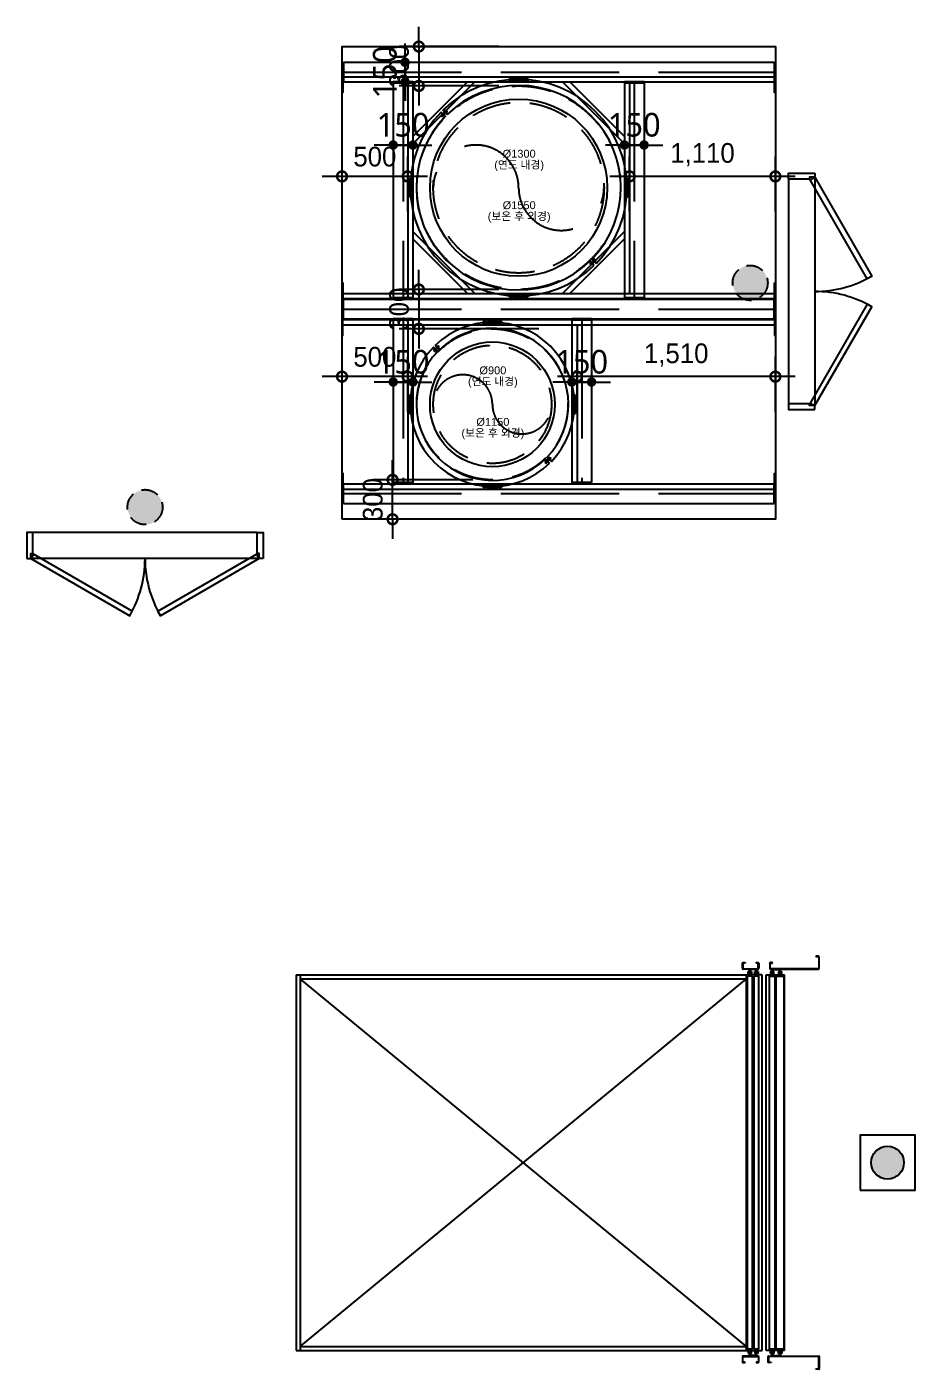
# Model space of a CAD drawing. Header units: millimetres. Extents: x -95754 to 177808, y 34455 to 150605.
# Drawn here: x 92754 to 99518, y 117632 to 127855 of the extents above; entities that cross this region are included whole.
import ezdxf

# ---------------------------------------------------------------- set-up
doc = ezdxf.new("R2010")
doc.units = ezdxf.units.MM
doc.header["$LTSCALE"] = 300
for name, pattern in [('ghid', [3, 2, -1]), ('H1', [1.5, 1, -0.5]), ('PASUN2', [3, 2, -1]), ('xs-1f_plan$0$HID', [4, 3, -1])]:
    doc.linetypes.add(name, pattern=pattern)
for name, color, linetype in [('A-CORE-ELEV', 5, 'Continuous'), ('A-DOOR', 4, 'Continuous'), ('A-DOOR-1', 1, 'Continuous'), ('A-DOOR-8', 8, 'Continuous'), ('A-ELE-8', 8, 'Continuous'), ('A-ETC-전기', 253, 'H1'), ('A-SYM-fd', 4, 'Continuous'), ('A-갑종방화문', 7, 'Continuous'), ('A-방화문표기', 6, 'ghid'), ('S-STEEL', 7, 'Continuous'), ('xs-1f_plan$0$8', 8, 'Continuous')]:
    doc.layers.add(name, color=color, linetype=linetype)
doc.layers.add('A-ETC-전기 NOPLOT', color=163, linetype='Continuous', plot=False)
doc.styles.add('Arial_10_2', font='arial.ttf', dxfattribs={"height": 120})
doc.styles.add('Gtx', font='')
doc.styles.add('xs-1f_plan$0$Gdim', font='malgun.ttf')
doc.styles.get('Gtx').set_extended_font_data('Dotum')
doc.dimstyles.new('Gdim300', dxfattribs={"dimscale": 300, "dimtxt": 3, "dimasz": 6, "dimexe": 1.5, "dimexo": 2, "dimgap": 1, "dimtad": 1, "dimdec": 0, "dimzin": 0, "dimdsep": 46, "dimlunit": 6, "dimtxsty": 'Gtx', "dimblk": 'DOTSMALL', "dimblk1": 'DOTSMALL', "dimblk2": 'DOTSMALL', "dimcen": 1.5, "dimdle": 1.5, "dimclrd": 1, "dimclre": 1, "dimclrt": 256, "dimazin": 0, "dimtfac": 1, "dimtdec": 0, "dimtix": 1, "dimtmove": 2, "dimatfit": 3, "dimldrblk": 'DOTSMALL', "dimfxl": 1, "dimtolj": 1, "dimtzin": 0, "dimlwd": -1, "dimlwe": -1, "dimarcsym": 0})
doc.dimstyles.new('xs-1f_plan$0$Gdim200', dxfattribs={"dimscale": 200, "dimtxt": 3, "dimasz": 1.2, "dimexe": 2, "dimexo": 3, "dimgap": 1, "dimtad": 1, "dimdsep": 46, "dimlunit": 6, "dimtxsty": 'xs-1f_plan$0$Gdim', "dimblk1": 'xs-1f_plan$0$_CIDOT', "dimblk2": 'xs-1f_plan$0$_CIDOT', "dimsah": 1, "dimcen": 2.5, "dimdle": 2, "dimclrd": 1, "dimclre": 1, "dimclrt": 3, "dimazin": 2, "dimtfac": 1, "dimtix": 1, "dimtmove": 2, "dimatfit": 3, "dimldrblk": 'xs-1f_plan$0$_CIDOT', "dimfxl": 2, "dimtolj": 1, "dimtzin": 0, "dimarcsym": 0})

# ---------------------------------------------------------------- blocks, each defined once
blk = doc.blocks.new('FDD-2')
at = {"layer": 'A-DOOR', "linetype": 'Continuous'}
for points in [[(-870, 200), (-117, 635), (-97, 600), (-850, 165)], [(870, 200), (117, 635), (97, 600), (850, 165)], [(-900, 200), (-870, 200), (-870, 160), (-855, 160), (-855, 0), (-900, 0)], [(900, 200), (870, 200), (870, 160), (855, 160), (855, 0), (900, 0)]]:
    blk.add_lwpolyline(points, close=True, dxfattribs=at)
at = {"layer": 'A-DOOR-1', "linetype": 'Continuous'}
for centre, start, end in [((-870, 200), 0, 30), ((870, 200), 150, 180)]:
    blk.add_arc(centre, 870, start, end, dxfattribs=at)
at = {"layer": 'A-DOOR-8', "linetype": 'Continuous'}
for p, q in [((-870, 200), (870, 200)), ((-855, 0), (855, 0))]:
    blk.add_line(p, q, dxfattribs=at)
blk = doc.blocks.new('ELEV_화물용')
at = {"layer": 'A-CORE-ELEV'}
for p, q in [((390, 3784), (304, 3784)), ((3346, 3784), (3440, 3784)), ((297, 3777), (297, 3759)), ((297, 3759), (300, 3759)), ((300, 3759), (300, 3777)), ((304, 3781), (390, 3781)), ((394, 3777), (394, 3413)), ((397, 3413), (397, 3777)), ((3343, 3397), (3343, 3781)), ((3346, 3780), (3346, 3399)), ((3439, 3781), (3348, 3781)), ((3440, 3759), (3440, 3780)), ((3443, 3759), (3440, 3759)), ((3443, 3781), (3443, 3759)), ((427, 3487), (397, 3487)), ((397, 3487), (397, 3424)), ((400, 3427), (400, 3484)), ((400, 3484), (427, 3484)), ((450, 3498), (415, 3498)), ((415, 3488), (415, 3498)), ((447, 3495), (415, 3495)), ((432, 3488), (415, 3488)), ((432, 3483), (415, 3483)), ((415, 3473), (415, 3483)), ((427, 3484), (427, 3487)), ((432, 3483), (432, 3488)), ((3300, 3520), (440, 3520)), ((440, 3498), (440, 3520)), ((447, 3476), (447, 3495)), ((450, 3455), (450, 3515)), ((450, 3515), (3290, 3515)), ((450, 3473), (450, 3498)), ((3290, 3515), (3290, 3455)), ((3290, 3473), (3290, 3498)), ((3290, 3498), (3325, 3498)), ((3293, 3476), (3293, 3495)), ((3293, 3495), (3325, 3495)), ((3300, 3520), (3300, 3498)), ((3308, 3483), (3308, 3488)), ((3308, 3488), (3325, 3488)), ((3308, 3483), (3325, 3483)), ((3313, 3484), (3313, 3487)), ((3313, 3487), (3343, 3487)), ((3340, 3484), (3313, 3484)), ((3325, 3488), (3325, 3498)), ((3325, 3473), (3325, 3483)), ((3340, 3427), (3340, 3484)), ((3343, 3487), (3343, 3424)), ((350, 3427), (347, 3427)), ((347, 3427), (347, 3413)), ((350, 3413), (350, 3427)), ((390, 3410), (354, 3410)), ((354, 3407), (390, 3407)), ((397, 3424), (427, 3424)), ((427, 3427), (400, 3427)), ((415, 3476), (447, 3476)), ((415, 3473), (450, 3473)), ((450, 3438), (415, 3438)), ((415, 3428), (415, 3438)), ((447, 3435), (415, 3435)), ((432, 3428), (415, 3428)), ((432, 3423), (415, 3423)), ((415, 3413), (415, 3423)), ((415, 3416), (447, 3416)), ((415, 3413), (450, 3413)), ((427, 3424), (427, 3427)), ((432, 3423), (432, 3428)), ((440, 3438), (440, 3473)), ((440, 3380), (440, 3413)), ((3300, 3380), (440, 3380)), ((447, 3416), (447, 3435)), ((3290, 3455), (450, 3455)), ((450, 3405), (450, 3445)), ((450, 3445), (3290, 3445)), ((450, 3413), (450, 3438)), ((3290, 3405), (450, 3405)), ((3325, 3473), (3290, 3473)), ((3290, 3445), (3290, 3405)), ((3290, 3413), (3290, 3438)), ((3290, 3438), (3325, 3438)), ((3325, 3413), (3290, 3413)), ((3325, 3476), (3293, 3476)), ((3293, 3416), (3293, 3435)), ((3293, 3435), (3325, 3435)), ((3325, 3416), (3293, 3416)), ((3300, 3473), (3300, 3438)), ((3300, 3413), (3300, 3380)), ((3308, 3423), (3308, 3428)), ((3308, 3428), (3325, 3428)), ((3308, 3423), (3325, 3423)), ((3313, 3424), (3313, 3427)), ((3313, 3427), (3340, 3427)), ((3343, 3424), (3313, 3424)), ((3325, 3428), (3325, 3438)), ((3325, 3413), (3325, 3423)), ((3390, 3394), (3346, 3394)), ((3348, 3397), (3389, 3397)), ((3390, 3419), (3393, 3419)), ((3390, 3399), (3390, 3419)), ((3390, 3419), (3393, 3419)), ((3393, 3419), (3393, 3397)), ((347, 3304), (347, 3317)), ((350, 3304), (347, 3304)), ((350, 3317), (350, 3304)), ((354, 3324), (390, 3324)), ((390, 3320), (354, 3320)), ((394, 3205), (394, 3317)), ((397, 3317), (397, 3205)), ((397, 3307), (427, 3307)), ((397, 3254), (397, 3307)), ((427, 3304), (400, 3304)), ((400, 3304), (400, 3257)), ((415, 3318), (450, 3318)), ((415, 3318), (415, 3308)), ((415, 3315), (447, 3315)), ((432, 3308), (415, 3308)), ((415, 3303), (415, 3293)), ((432, 3303), (415, 3303)), ((447, 3296), (415, 3296)), ((450, 3293), (415, 3293)), ((427, 3307), (427, 3304)), ((432, 3308), (432, 3303)), ((3300, 3350), (440, 3350)), ((440, 3350), (440, 3318)), ((440, 3293), (440, 3268)), ((447, 3315), (447, 3296)), ((3290, 3325), (450, 3325)), ((450, 3325), (450, 3285)), ((450, 3318), (450, 3293)), ((450, 3285), (3290, 3285)), ((3290, 3275), (450, 3275)), ((450, 3275), (450, 3235)), ((3290, 3285), (3290, 3325)), ((3290, 3318), (3290, 3293)), ((3325, 3318), (3290, 3318)), ((3290, 3293), (3325, 3293)), ((3290, 3235), (3290, 3275)), ((3325, 3315), (3293, 3315)), ((3293, 3315), (3293, 3296)), ((3293, 3296), (3325, 3296)), ((3300, 3318), (3300, 3350)), ((3300, 3268), (3300, 3293)), ((3308, 3308), (3308, 3303)), ((3308, 3308), (3325, 3308)), ((3308, 3303), (3325, 3303)), ((3343, 3307), (3313, 3307)), ((3313, 3307), (3313, 3304)), ((3313, 3304), (3340, 3304)), ((3325, 3318), (3325, 3308)), ((3325, 3303), (3325, 3293)), ((3340, 3304), (3340, 3257)), ((3343, 3318), (3343, 3205)), ((3343, 3254), (3343, 3307)), ((3346, 3205), (3346, 3318)), ((3387, 3324), (3349, 3324)), ((3349, 3321), (3387, 3321)), ((3390, 3318), (3390, 3304)), ((3390, 3304), (3393, 3304)), ((3393, 3304), (3393, 3318)), ((347, 3205), (347, 3219)), ((347, 3219), (350, 3219)), ((350, 3219), (350, 3205)), ((354, 3202), (390, 3202)), ((390, 3199), (354, 3199)), ((427, 3254), (397, 3254)), ((400, 3257), (427, 3257)), ((415, 3268), (450, 3268)), ((415, 3268), (415, 3258)), ((415, 3265), (447, 3265)), ((432, 3258), (415, 3258)), ((415, 3253), (415, 3243)), ((432, 3253), (415, 3253)), ((447, 3246), (415, 3246)), ((450, 3243), (415, 3243)), ((427, 3257), (427, 3254)), ((432, 3258), (432, 3253)), ((440, 3230), (440, 3243)), ((440, -200), (440, 3230)), ((3300, 3230), (440, 3230)), ((447, 3265), (447, 3246)), ((450, 3268), (450, 3243)), ((450, 3235), (3290, 3235)), ((470, -170), (470, 3230)), ((3270, -170), (470, 3230)), ((3270, 3230), (470, -170)), ((3270, -170), (3270, 3230)), ((3290, 3268), (3290, 3243)), ((3325, 3268), (3290, 3268)), ((3290, 3243), (3325, 3243)), ((3325, 3265), (3293, 3265)), ((3293, 3265), (3293, 3246)), ((3293, 3246), (3325, 3246)), ((3300, 3230), (3300, 3243)), ((3300, -200), (3300, 3230)), ((3308, 3258), (3308, 3253)), ((3308, 3258), (3325, 3258)), ((3308, 3253), (3325, 3253)), ((3340, 3257), (3313, 3257)), ((3313, 3257), (3313, 3254)), ((3313, 3254), (3343, 3254)), ((3325, 3268), (3325, 3258)), ((3325, 3253), (3325, 3243)), ((3387, 3202), (3349, 3202)), ((3349, 3199), (3387, 3199)), ((3390, 3219), (3390, 3205)), ((3393, 3219), (3390, 3219)), ((3393, 3205), (3393, 3219)), ((440, -170), (3300, -170)), ((440, -200), (3300, -200))]:
    blk.add_line(p, q, dxfattribs=at)
for centre, radius, start, end in [((304, 3777), 6.7, 90, 180), ((390, 3777), 6.7, 0, 90), ((3346, 3781), 3, 90, 180), ((3440, 3781), 3, 0, 90), ((304, 3777), 3.5, 90, 180), ((390, 3777), 3.5, 0, 90), ((3348, 3780), 1.5, 90, 180), ((3439, 3780), 1.5, 0, 90), ((354, 3413), 6.7, 180, 270), ((354, 3413), 3.5, 180, 270), ((390, 3413), 3.5, 270, 0), ((390, 3413), 6.7, 270, 0), ((3346, 3397), 3, 180, 270), ((3348, 3399), 1.5, 180, 270), ((3389, 3399), 1.5, 270, 0), ((3390, 3397), 3, 270, 0), ((354, 3317), 6.7, 90, 180), ((354, 3317), 3.5, 90, 180), ((390, 3317), 6.7, 0, 90), ((390, 3317), 3.5, 0, 90), ((3349, 3318), 6, 90, 180), ((3349, 3318), 3, 90, 180), ((3387, 3318), 6, 0, 90), ((3387, 3318), 3, 0, 90), ((354, 3205), 6.7, 180, 270), ((354, 3205), 3.5, 180, 270), ((390, 3205), 6.7, 270, 0), ((390, 3205), 3.5, 270, 0), ((3349, 3205), 6, 180, 270), ((3349, 3205), 3, 180, 270), ((3387, 3205), 3, 270, 0), ((3387, 3205), 6, 270, 0)]:
    blk.add_arc(centre, radius, start, end, dxfattribs=at)
blk = doc.blocks.new('SYM-갑종방화문')
at = {"layer": 'A-방화문표기'}
blk.add_hatch(color=251, dxfattribs=at).paths.add_polyline_path([(-600, 0, 1), (600, 0, 1)])
at = {"layer": 'A-방화문표기', "color": 251}
blk.add_circle((0, 0), 600, dxfattribs=at)
blk = doc.blocks.new('A$C1B410CB1')
at = {"layer": 'A-갑종방화문', "xscale": 0.1666666666666667, "yscale": 0.1666666666666667, "zscale": 0.1666666666666667}
blk.add_blockref('SYM-갑종방화문', (100, 100), dxfattribs=at)
blk = doc.blocks.new('A$C1BF26791')
at = {"layer": 'A-SYM-fd'}
h = blk.add_hatch(color=251, dxfattribs=at)
h.dxf.hatch_style = 1
edge = h.paths.add_edge_path()
edge.add_arc((1.4, 1.4), 0.833, 0, 360)
at = {"layer": 'A-SYM-fd', "color": 6}
blk.add_lwpolyline([(0, 0), (2.8, 0), (2.8, 2.8), (0, 2.8)], close=True, dxfattribs=at)
at = {"layer": 'A-SYM-fd', "color": 251}
blk.add_circle((1.4, 1.4), 0.833, dxfattribs=at)
blk = doc.blocks.new('A$C20680A29')
at = {"layer": 'A-ELE-8', "xscale": 75, "yscale": 75, "zscale": 75}
blk.add_blockref('A$C1BF26791', (287.2, 0), dxfattribs=at)
blk = doc.blocks.new('_DotSmall')
at = {"color": 0, "linetype": 'ByBlock', "const_width": 0.5}
blk.add_lwpolyline([(-0.0625, 0, 1), (0.0625, 0, 1)], format="xyb", close=True, dxfattribs=at)
blk = doc.blocks.new('*D1911')
at = {"layer": 'A-ETC-전기 NOPLOT', "color": 1, "transparency": 16777216}
for p, q in [((1130023, -88864), (1130023, -88714)), ((1130633, -88864), (1129873, -88864)), ((1130023, -88864), (1130023, -89164)), ((1130938, -89164), (1129873, -89164)), ((1130023, -89164), (1130023, -89314))]:
    blk.add_line(p, q, dxfattribs=at)
at = {"layer": 'Defpoints', "color": 0, "transparency": 16777216}
for p in [(1130783, -88864), (1130023, -89164), (1131088, -89164)]:
    blk.add_point(p, dxfattribs=at)
at = {"layer": 'A-ETC-전기 NOPLOT', "color": 1, "transparency": 16777216, "xscale": 150, "yscale": 150, "zscale": 150}
for p, rotation in [((1130023, -88864), 270), ((1130023, -89164), 90)]:
    blk.add_blockref('_DotSmall', p, dxfattribs=dict(at, rotation=rotation))
at = {"layer": 'A-ETC-전기 NOPLOT', "transparency": 16777216, "insert": (1129873, -89014), "char_height": 150, "attachment_point": 5, "rotation": 90, "style": 'Gtx'}
blk.add_mtext('\\A1;300', dxfattribs=at)
blk = doc.blocks.new('*D1906')
at = {"layer": 'A-ETC-전기 NOPLOT', "color": 1, "transparency": 16777216}
for p, q in [((1130023, -87014), (1130023, -86864)), ((1130633, -87014), (1129873, -87014)), ((1130023, -87014), (1130023, -87314)), ((1130633, -87314), (1129873, -87314)), ((1130023, -87314), (1130023, -87464))]:
    blk.add_line(p, q, dxfattribs=at)
at = {"layer": 'Defpoints', "color": 0, "transparency": 16777216}
for p in [(1130783, -87014), (1130023, -87314), (1130783, -87314)]:
    blk.add_point(p, dxfattribs=at)
at = {"layer": 'A-ETC-전기 NOPLOT', "color": 1, "transparency": 16777216, "xscale": 150, "yscale": 150, "zscale": 150}
for p, rotation in [((1130023, -87014), 270), ((1130023, -87314), 90)]:
    blk.add_blockref('_DotSmall', p, dxfattribs=dict(at, rotation=rotation))
at = {"layer": 'A-ETC-전기 NOPLOT', "transparency": 16777216, "insert": (1129873, -87164), "char_height": 150, "attachment_point": 5, "rotation": 90, "style": 'Gtx'}
blk.add_mtext('\\A1;300', dxfattribs=at)
blk = doc.blocks.new('*D1905')
at = {"layer": 'A-ETC-전기 NOPLOT', "color": 1, "transparency": 16777216}
for p, q in [((1129823, -90314), (1129823, -90164)), ((1130433, -90314), (1129673, -90314)), ((1129823, -90614), (1129823, -90314)), ((1130433, -90614), (1129673, -90614)), ((1129823, -90614), (1129823, -90764))]:
    blk.add_line(p, q, dxfattribs=at)
at = {"layer": 'Defpoints', "color": 0, "transparency": 16777216}
for p in [(1129823, -90314), (1130583, -90314), (1130583, -90614)]:
    blk.add_point(p, dxfattribs=at)
at = {"layer": 'A-ETC-전기 NOPLOT', "color": 1, "transparency": 16777216, "xscale": 150, "yscale": 150, "zscale": 150}
for p, rotation in [((1129823, -90314), 270), ((1129823, -90614), 90)]:
    blk.add_blockref('_DotSmall', p, dxfattribs=dict(at, rotation=rotation))
at = {"layer": 'A-ETC-전기 NOPLOT', "transparency": 16777216, "insert": (1129673, -90464), "char_height": 150, "attachment_point": 5, "rotation": 90, "style": 'Gtx'}
blk.add_mtext('\\A1;300', dxfattribs=at)
blk = doc.blocks.new('*D1907')
at = {"layer": 'A-ETC-전기 NOPLOT', "color": 1, "transparency": 16777216}
for p, q in [((1129438, -88268), (1129438, -87853)), ((1129938, -88268), (1129938, -87853)), ((1130088, -88003), (1129288, -88003))]:
    blk.add_line(p, q, dxfattribs=at)
at = {"layer": 'Defpoints', "color": 0, "transparency": 16777216}
for p in [(1129438, -88003), (1129438, -88418), (1129938, -88418)]:
    blk.add_point(p, dxfattribs=at)
at = {"layer": 'A-ETC-전기 NOPLOT', "color": 1, "transparency": 16777216, "xscale": 150, "yscale": 150, "zscale": 150, "rotation": 180}
blk.add_blockref('_DotSmall', (1129438, -88003), dxfattribs=at)
at = {"layer": 'A-ETC-전기 NOPLOT', "color": 1, "transparency": 16777216, "xscale": 150, "yscale": 150, "zscale": 150}
blk.add_blockref('_DotSmall', (1129938, -88003), dxfattribs=at)
at = {"layer": 'A-ETC-전기 NOPLOT', "transparency": 16777216, "insert": (1129688, -87853), "char_height": 150, "attachment_point": 5, "style": 'Gtx'}
blk.add_mtext('\\A1;500', dxfattribs=at)
blk = doc.blocks.new('*D1908')
at = {"layer": 'A-ETC-전기 NOPLOT', "color": 1, "transparency": 16777216}
for p, q in [((1131628, -88268), (1131628, -87853)), ((1132738, -88268), (1132738, -87853)), ((1132888, -88003), (1131478, -88003))]:
    blk.add_line(p, q, dxfattribs=at)
at = {"layer": 'Defpoints', "color": 0, "transparency": 16777216}
for p in [(1131628, -88003), (1131628, -88418), (1132738, -88418)]:
    blk.add_point(p, dxfattribs=at)
at = {"layer": 'A-ETC-전기 NOPLOT', "color": 1, "transparency": 16777216, "xscale": 150, "yscale": 150, "zscale": 150, "rotation": 180}
blk.add_blockref('_DotSmall', (1131628, -88003), dxfattribs=at)
at = {"layer": 'A-ETC-전기 NOPLOT', "color": 1, "transparency": 16777216, "xscale": 150, "yscale": 150, "zscale": 150}
blk.add_blockref('_DotSmall', (1132738, -88003), dxfattribs=at)
at = {"layer": 'A-ETC-전기 NOPLOT', "transparency": 16777216, "insert": (1132183, -87838), "char_height": 150, "attachment_point": 5, "style": 'Gtx'}
blk.add_mtext('\\A1;1,110', dxfattribs=at)
blk = doc.blocks.new('*D1909')
at = {"layer": 'A-ETC-전기 NOPLOT', "color": 1, "transparency": 16777216}
for p, q in [((1129438, -89793), (1129438, -89378)), ((1129938, -89793), (1129938, -89378)), ((1130088, -89528), (1129288, -89528))]:
    blk.add_line(p, q, dxfattribs=at)
at = {"layer": 'Defpoints', "color": 0, "transparency": 16777216}
for p in [(1129438, -89528), (1129438, -89943), (1129938, -89943)]:
    blk.add_point(p, dxfattribs=at)
at = {"layer": 'A-ETC-전기 NOPLOT', "color": 1, "transparency": 16777216, "xscale": 150, "yscale": 150, "zscale": 150, "rotation": 180}
blk.add_blockref('_DotSmall', (1129438, -89528), dxfattribs=at)
at = {"layer": 'A-ETC-전기 NOPLOT', "color": 1, "transparency": 16777216, "xscale": 150, "yscale": 150, "zscale": 150}
blk.add_blockref('_DotSmall', (1129938, -89528), dxfattribs=at)
at = {"layer": 'A-ETC-전기 NOPLOT', "transparency": 16777216, "insert": (1129688, -89378), "char_height": 150, "attachment_point": 5, "style": 'Gtx'}
blk.add_mtext('\\A1;500', dxfattribs=at)
blk = doc.blocks.new('*D1910')
at = {"layer": 'A-ETC-전기 NOPLOT', "color": 1, "transparency": 16777216}
for p, q in [((1131228, -89793), (1131228, -89378)), ((1132738, -89793), (1132738, -89378)), ((1132888, -89528), (1131078, -89528))]:
    blk.add_line(p, q, dxfattribs=at)
at = {"layer": 'Defpoints', "color": 0, "transparency": 16777216}
for p in [(1131228, -89528), (1131228, -89943), (1132738, -89943)]:
    blk.add_point(p, dxfattribs=at)
at = {"layer": 'A-ETC-전기 NOPLOT', "color": 1, "transparency": 16777216, "xscale": 150, "yscale": 150, "zscale": 150, "rotation": 180}
blk.add_blockref('_DotSmall', (1131228, -89528), dxfattribs=at)
at = {"layer": 'A-ETC-전기 NOPLOT', "color": 1, "transparency": 16777216, "xscale": 150, "yscale": 150, "zscale": 150}
blk.add_blockref('_DotSmall', (1132738, -89528), dxfattribs=at)
at = {"layer": 'A-ETC-전기 NOPLOT', "transparency": 16777216, "insert": (1131983, -89364), "char_height": 150, "attachment_point": 5, "style": 'Gtx'}
blk.add_mtext('\\A1;1,510', dxfattribs=at)
blk = doc.blocks.new('xs-1f_plan$0$_CIDOT')
at = {"color": 0, "linetype": 'ByBlock'}
blk.add_line((2, 0), (-1, 0), dxfattribs=at)
at = {"color": 0, "linetype": 'ByBlock', "const_width": 0.5}
blk.add_lwpolyline([(-0.25, 0, 1), (0.25, 0, 1)], format="xyb", close=True, dxfattribs=at)
blk = doc.blocks.new('*D1817')
at = {"layer": 'Defpoints', "color": 155, "lineweight": -2, "transparency": 16777216}
for p, q in [((-2539, 297), (-2539, 369)), ((-2839, 225), (-2419, 225)), ((-2539, 75), (-2539, 225)), ((-2839, 75), (-2419, 75)), ((-2539, 3), (-2539, -69))]:
    blk.add_line(p, q, dxfattribs=at)
at = {"layer": 'Defpoints', "color": 0, "transparency": 16777216}
for p in [(-3019, 225), (-2539, 225), (-3019, 75)]:
    blk.add_point(p, dxfattribs=at)
at = {"layer": 'Defpoints', "color": 155, "lineweight": -2, "transparency": 16777216, "xscale": 71.99999999999994, "yscale": 71.99999999999994, "zscale": 71.99999999999994}
for p, rotation in [((-2539, 225), 270), ((-2539, 75), 90)]:
    blk.add_blockref('xs-1f_plan$0$_CIDOT', p, dxfattribs=dict(at, rotation=rotation))
at = {"layer": 'Defpoints', "color": 155, "transparency": 16777216, "insert": (-2692, 150), "char_height": 180, "attachment_point": 5, "rotation": 90, "style": 'xs-1f_plan$0$Gdim'}
blk.add_mtext('\\A1;150', dxfattribs=at)
blk = doc.blocks.new('*D1855')
at = {"layer": 'Defpoints', "color": 155, "lineweight": -2, "transparency": 16777216}
for p, q in [((-2539, 297), (-2539, 369)), ((-2839, 225), (-2419, 225)), ((-2539, 75), (-2539, 225)), ((-2839, 75), (-2419, 75)), ((-2539, 3), (-2539, -69))]:
    blk.add_line(p, q, dxfattribs=at)
at = {"layer": 'Defpoints', "color": 0, "transparency": 16777216}
for p in [(-3019, 225), (-2539, 225), (-3019, 75)]:
    blk.add_point(p, dxfattribs=at)
at = {"layer": 'Defpoints', "color": 155, "lineweight": -2, "transparency": 16777216, "xscale": 71.99999999999994, "yscale": 71.99999999999994, "zscale": 71.99999999999994}
for p, rotation in [((-2539, 225), 270), ((-2539, 75), 90)]:
    blk.add_blockref('xs-1f_plan$0$_CIDOT', p, dxfattribs=dict(at, rotation=rotation))
at = {"layer": 'Defpoints', "color": 155, "transparency": 16777216, "insert": (-2692, 150), "char_height": 180, "attachment_point": 5, "rotation": 90, "style": 'xs-1f_plan$0$Gdim'}
blk.add_mtext('\\A1;150', dxfattribs=at)
blk = doc.blocks.new('*D1838')
at = {"layer": 'Defpoints', "color": 155, "lineweight": -2, "transparency": 16777216}
for p, q in [((-2539, 297), (-2539, 369)), ((-2839, 225), (-2419, 225)), ((-2539, 75), (-2539, 225)), ((-2839, 75), (-2419, 75)), ((-2539, 3), (-2539, -69))]:
    blk.add_line(p, q, dxfattribs=at)
at = {"layer": 'Defpoints', "color": 0, "transparency": 16777216}
for p in [(-3019, 225), (-2539, 225), (-3019, 75)]:
    blk.add_point(p, dxfattribs=at)
at = {"layer": 'Defpoints', "color": 155, "lineweight": -2, "transparency": 16777216, "xscale": 71.99999999999994, "yscale": 71.99999999999994, "zscale": 71.99999999999994}
for p, rotation in [((-2539, 225), 270), ((-2539, 75), 90)]:
    blk.add_blockref('xs-1f_plan$0$_CIDOT', p, dxfattribs=dict(at, rotation=rotation))
at = {"layer": 'Defpoints', "color": 155, "transparency": 16777216, "insert": (-2692, 150), "char_height": 180, "attachment_point": 5, "rotation": 90, "style": 'xs-1f_plan$0$Gdim'}
blk.add_mtext('\\A1;150', dxfattribs=at)
blk = doc.blocks.new('*U1816')
at = {"layer": 'xs-1f_plan$0$8', "ltscale": 4}
for p, q in [((-3018.848, 225), (-3018.848, 75)), ((-3008.848, 225), (271.152, 225)), ((-3008.848, 225), (-3008.848, 75)), ((271.152, 225), (271.152, 75)), ((281.152, 225), (281.152, 75)), ((-3008.848, 75), (271.152, 75))]:
    blk.add_line(p, q, dxfattribs=at)
at = {"layer": 'xs-1f_plan$0$8', "linetype": 'xs-1f_plan$0$HID'}
blk.add_line((-3008.848, 150), (271.152, 150), dxfattribs=at)
at = {"layer": 'Defpoints'}
dim = blk.add_linear_dim(base=(-2538.848, 225), p1=(-3018.848, 75), p2=(-3018.848, 225), angle=90, dimstyle='xs-1f_plan$0$Gdim200', override={"dimscale": 60, "dimzin": 8, "dimclrd": 155, "dimclre": 155, "dimclrt": 155}, dxfattribs=at)
dim.commit()
dim.dimension.update_dxf_attribs({"geometry": '*D1817', "text_midpoint": (-2692.334, 150)})
blk = doc.blocks.new('*U1854')
at = {"layer": 'S-STEEL', "color": 253, "ltscale": 4}
for p, q in [((-3018.848, 225), (-3018.848, 75)), ((-1363.848, 225), (-1363.848, 75))]:
    blk.add_line(p, q, dxfattribs=at)
at = {"layer": 'S-STEEL', "ltscale": 4}
for p, q in [((-3008.848, 225), (-1373.848, 225)), ((-3008.848, 225), (-3008.848, 75)), ((-1373.848, 225), (-1373.848, 75)), ((-3008.848, 75), (-1373.848, 75))]:
    blk.add_line(p, q, dxfattribs=at)
at = {"layer": 'S-STEEL', "color": 253, "linetype": 'xs-1f_plan$0$HID'}
blk.add_line((-3008.848, 150), (-1373.848, 150), dxfattribs=at)
at = {"layer": 'Defpoints'}
dim = blk.add_linear_dim(base=(-2538.848, 225), p1=(-3018.848, 75), p2=(-3018.848, 225), angle=90, dimstyle='xs-1f_plan$0$Gdim200', override={"dimscale": 60, "dimzin": 8, "dimclrd": 155, "dimclre": 155, "dimclrt": 155}, dxfattribs=at)
dim.commit()
dim.dimension.update_dxf_attribs({"geometry": '*D1855', "text_midpoint": (-2692.334, 150)})
blk = doc.blocks.new('*U1837')
at = {"layer": 'S-STEEL', "color": 253, "ltscale": 4}
for p, q in [((-3018.848, 225), (-3018.848, 75)), ((-1763.848, 225), (-1763.848, 75))]:
    blk.add_line(p, q, dxfattribs=at)
at = {"layer": 'S-STEEL', "ltscale": 4}
for p, q in [((-3008.848, 225), (-1773.848, 225)), ((-3008.848, 225), (-3008.848, 75)), ((-1773.848, 225), (-1773.848, 75)), ((-3008.848, 75), (-1773.848, 75))]:
    blk.add_line(p, q, dxfattribs=at)
at = {"layer": 'S-STEEL', "color": 253, "linetype": 'xs-1f_plan$0$HID'}
blk.add_line((-3008.848, 150), (-1773.848, 150), dxfattribs=at)
at = {"layer": 'Defpoints'}
dim = blk.add_linear_dim(base=(-2538.848, 225), p1=(-3018.848, 75), p2=(-3018.848, 225), angle=90, dimstyle='xs-1f_plan$0$Gdim200', override={"dimscale": 60, "dimzin": 8, "dimclrd": 155, "dimclre": 155, "dimclrt": 155}, dxfattribs=at)
dim.commit()
dim.dimension.update_dxf_attribs({"geometry": '*D1838', "text_midpoint": (-2692.334, 150)})
blk = doc.blocks.new('연도01')
at = {"layer": 'A-ETC-전기 NOPLOT', "lineweight": 5}
h = blk.add_hatch(color=256, dxfattribs=at)
edge = h.paths.add_edge_path()
edge.add_arc((1130723.027, -87267.362), 15, 270, 630)
h = blk.add_hatch(color=256, dxfattribs=at)
edge = h.paths.add_edge_path()
edge.add_arc((1130752.735, -87264.793), 15, 270, 630)
h = blk.add_hatch(color=256, dxfattribs=at)
edge = h.paths.add_edge_path()
edge.add_arc((1130783.083, -87263.916), 15, 270, 630)
h = blk.add_hatch(color=256, dxfattribs=at)
edge = h.paths.add_edge_path()
edge.add_arc((1130813.431, -87264.793), 15, -90, 270, ccw=False)
h = blk.add_hatch(color=256, dxfattribs=at)
edge = h.paths.add_edge_path()
edge.add_arc((1130843.139, -87267.362), 15, -90, 270, ccw=False)
h = blk.add_hatch(color=256, dxfattribs=at)
edge = h.paths.add_edge_path()
edge.add_arc((1129961.529, -88028.859), 15, 0, 360, ccw=False)
h = blk.add_hatch(color=256, dxfattribs=at)
edge = h.paths.add_edge_path()
edge.add_arc((1131604.637, -88028.859), 15, 180, 540)
h = blk.add_hatch(color=256, dxfattribs=at)
edge = h.paths.add_edge_path()
edge.add_arc((1129958.083, -88088.916), 15, 0, 360, ccw=False)
h = blk.add_hatch(color=256, dxfattribs=at)
edge = h.paths.add_edge_path()
edge.add_arc((1129958.961, -88058.568), 15, 0, 360, ccw=False)
h = blk.add_hatch(color=256, dxfattribs=at)
edge = h.paths.add_edge_path()
edge.add_arc((1129958.961, -88119.263), 15, 0, 360)
h = blk.add_hatch(color=256, dxfattribs=at)
edge = h.paths.add_edge_path()
edge.add_arc((1131607.205, -88058.568), 15, 180, 540)
h = blk.add_hatch(color=256, dxfattribs=at)
edge = h.paths.add_edge_path()
edge.add_arc((1131607.205, -88119.263), 15, -180, 180, ccw=False)
h = blk.add_hatch(color=256, dxfattribs=at)
edge = h.paths.add_edge_path()
edge.add_arc((1131608.083, -88088.916), 15, 180, 540)
h = blk.add_hatch(color=256, dxfattribs=at)
edge = h.paths.add_edge_path()
edge.add_arc((1129961.529, -88148.972), 15, 0, 360)
h = blk.add_hatch(color=256, dxfattribs=at)
edge = h.paths.add_edge_path()
edge.add_arc((1131604.637, -88148.972), 15, -180, 180, ccw=False)
h = blk.add_hatch(color=256, dxfattribs=at)
edge = h.paths.add_edge_path()
edge.add_arc((1130723.027, -88910.469), 15, -270, 90, ccw=False)
h = blk.add_hatch(color=256, dxfattribs=at)
edge = h.paths.add_edge_path()
edge.add_arc((1130752.735, -88913.038), 15, -270, 90, ccw=False)
h = blk.add_hatch(color=256, dxfattribs=at)
edge = h.paths.add_edge_path()
edge.add_arc((1130783.083, -88913.916), 15, -270, 90, ccw=False)
h = blk.add_hatch(color=256, dxfattribs=at)
edge = h.paths.add_edge_path()
edge.add_arc((1130813.431, -88913.038), 15, 90, 450)
h = blk.add_hatch(color=256, dxfattribs=at)
edge = h.paths.add_edge_path()
edge.add_arc((1130843.139, -88910.469), 15, 90, 450)
h = blk.add_hatch(color=256, dxfattribs=at)
edge = h.paths.add_edge_path()
edge.add_arc((1130523.027, -89117.362), 15, 270, 630)
h = blk.add_hatch(color=256, dxfattribs=at)
edge = h.paths.add_edge_path()
edge.add_arc((1130552.735, -89114.793), 15, 270, 630)
h = blk.add_hatch(color=256, dxfattribs=at)
edge = h.paths.add_edge_path()
edge.add_arc((1130583.083, -89113.916), 15, 270, 630)
h = blk.add_hatch(color=256, dxfattribs=at)
edge = h.paths.add_edge_path()
edge.add_arc((1130613.431, -89114.793), 15, -90, 270, ccw=False)
h = blk.add_hatch(color=256, dxfattribs=at)
edge = h.paths.add_edge_path()
edge.add_arc((1130643.139, -89117.362), 15, -90, 270, ccw=False)
h = blk.add_hatch(color=256, dxfattribs=at)
edge = h.paths.add_edge_path()
edge.add_arc((1129958.083, -89738.916), 15, 0, 360, ccw=False)
h = blk.add_hatch(color=256, dxfattribs=at)
edge = h.paths.add_edge_path()
edge.add_arc((1129958.961, -89708.568), 15, 0, 360, ccw=False)
h = blk.add_hatch(color=256, dxfattribs=at)
edge = h.paths.add_edge_path()
edge.add_arc((1129958.961, -89769.263), 15, 0, 360)
h = blk.add_hatch(color=256, dxfattribs=at)
edge = h.paths.add_edge_path()
edge.add_arc((1129961.529, -89678.859), 15, 0, 360, ccw=False)
h = blk.add_hatch(color=256, dxfattribs=at)
edge = h.paths.add_edge_path()
edge.add_arc((1131204.637, -89678.859), 15, 180, 540)
h = blk.add_hatch(color=256, dxfattribs=at)
edge = h.paths.add_edge_path()
edge.add_arc((1131207.205, -89708.568), 15, 180, 540)
h = blk.add_hatch(color=256, dxfattribs=at)
edge = h.paths.add_edge_path()
edge.add_arc((1131207.205, -89769.263), 15, -180, 180, ccw=False)
h = blk.add_hatch(color=256, dxfattribs=at)
edge = h.paths.add_edge_path()
edge.add_arc((1131208.083, -89738.916), 15, 180, 540)
h = blk.add_hatch(color=256, dxfattribs=at)
edge = h.paths.add_edge_path()
edge.add_arc((1129961.529, -89798.972), 15, 0, 360)
h = blk.add_hatch(color=256, dxfattribs=at)
edge = h.paths.add_edge_path()
edge.add_arc((1131204.637, -89798.972), 15, -180, 180, ccw=False)
h = blk.add_hatch(color=256, dxfattribs=at)
edge = h.paths.add_edge_path()
edge.add_arc((1130523.027, -90360.469), 15, -270, 90, ccw=False)
h = blk.add_hatch(color=256, dxfattribs=at)
edge = h.paths.add_edge_path()
edge.add_arc((1130552.735, -90363.038), 15, -270, 90, ccw=False)
h = blk.add_hatch(color=256, dxfattribs=at)
edge = h.paths.add_edge_path()
edge.add_arc((1130583.083, -90363.916), 15, -270, 90, ccw=False)
h = blk.add_hatch(color=256, dxfattribs=at)
edge = h.paths.add_edge_path()
edge.add_arc((1130613.431, -90363.038), 15, 90, 450)
h = blk.add_hatch(color=256, dxfattribs=at)
edge = h.paths.add_edge_path()
edge.add_arc((1130643.139, -90360.469), 15, 90, 450)
at = {"layer": 'A-ETC-전기'}
for centre, radius in [((1130783.083, -88088.916), 775), ((1130783.083, -88088.916), 650), ((1130583.083, -89738.916), 575), ((1130583.083, -89738.916), 450)]:
    blk.add_circle(centre, radius, dxfattribs=at)
at = {"layer": 'A-ETC-전기 NOPLOT'}
for p, q in [((1129438.083, -87243.916), (1132738.083, -87243.916)), ((1129438.083, -87283.916), (1132738.083, -87283.916)), ((1129938.083, -87283.916), (1129938.083, -88893.916)), ((1129978.083, -87283.916), (1129978.083, -88893.916)), ((1129978.083, -87755.474), (1130449.641, -87283.916)), ((1129978.083, -87698.905), (1130393.073, -87283.916)), ((1131588.083, -87755.474), (1131116.525, -87283.916)), ((1131588.083, -87698.905), (1131173.093, -87283.916)), ((1131588.083, -87283.916), (1131588.083, -88893.916)), ((1131628.083, -87283.916), (1131628.083, -88893.916)), ((1130233.178, -87507.455), (1130197.777, -87542.856)), ((1130242.192, -87533.882), (1130206.791, -87498.481)), ((1130242.192, -87533.882), (1130206.791, -87498.481)), ((1130226.266, -87502.135), (1130222.244, -87506.156)), ((1130222.244, -87506.156), (1130234.477, -87518.389)), ((1130224.825, -87508.737), (1130223.764, -87509.798)), ((1130225.302, -87509.214), (1130229.324, -87505.193)), ((1130228.369, -87503.089), (1130237.544, -87512.264)), ((1130228.05, -87548.024), (1130192.649, -87512.623)), ((1130228.05, -87548.024), (1130192.649, -87512.623)), ((1130197.248, -87536.314), (1130194.595, -87538.967)), ((1130197.955, -87537.021), (1130194.595, -87540.381)), ((1130194.595, -87538.967), (1130194.595, -87540.381)), ((1130194.595, -87538.967), (1130201.666, -87546.038)), ((1130194.595, -87540.381), (1130200.252, -87546.038)), ((1130195.374, -87533.026), (1130200.324, -87528.077)), ((1130196.196, -87535.263), (1130205.371, -87544.437)), ((1130198.432, -87536.085), (1130203.382, -87531.135)), ((1130203.612, -87542.678), (1130200.252, -87546.038)), ((1130200.252, -87546.038), (1130201.666, -87546.038)), ((1130200.324, -87528.077), (1130212.557, -87540.309)), ((1130201.666, -87546.038), (1130204.319, -87543.385)), ((1130203.965, -87529.597), (1130202.905, -87530.657)), ((1130204.549, -87542.201), (1130209.498, -87537.251)), ((1130220.936, -87512.626), (1130206.794, -87526.768)), ((1130212.557, -87540.309), (1130207.607, -87545.259)), ((1130209.976, -87537.729), (1130211.036, -87536.668)), ((1130213.865, -87533.839), (1130228.007, -87519.697)), ((1130230.835, -87516.869), (1130231.896, -87515.808)), ((1130231.419, -87515.331), (1130235.44, -87511.309)), ((1130234.477, -87518.389), (1130238.499, -87514.368)), ((1129978.083, -88422.357), (1130449.641, -88893.916)), ((1131588.083, -88422.357), (1131116.525, -88893.916)), ((1129978.083, -88478.926), (1130393.073, -88893.916)), ((1131588.083, -88478.926), (1131173.093, -88893.916)), ((1131373.517, -88665.208), (1131338.116, -88629.807)), ((1131359.375, -88679.35), (1131323.974, -88643.949)), ((1131328.573, -88667.64), (1131325.92, -88670.292)), ((1131329.28, -88668.347), (1131325.92, -88671.707)), ((1131325.92, -88670.292), (1131325.92, -88671.707)), ((1131325.92, -88670.292), (1131332.991, -88677.364)), ((1131325.92, -88671.707), (1131331.577, -88677.364)), ((1131326.699, -88664.352), (1131331.649, -88659.402)), ((1131327.521, -88666.588), (1131336.696, -88675.762)), ((1131364.503, -88638.78), (1131329.102, -88674.182)), ((1131329.757, -88667.41), (1131334.707, -88662.46)), ((1131334.937, -88674.004), (1131331.577, -88677.364)), ((1131331.577, -88677.364), (1131332.991, -88677.364)), ((1131331.649, -88659.402), (1131343.882, -88671.635)), ((1131332.991, -88677.364), (1131335.644, -88674.711)), ((1131335.291, -88660.922), (1131334.23, -88661.983)), ((1131335.874, -88673.526), (1131340.824, -88668.576)), ((1131352.261, -88643.951), (1131338.119, -88658.094)), ((1131343.882, -88671.635), (1131338.932, -88676.584)), ((1131341.301, -88669.054), (1131342.362, -88667.993)), ((1131345.19, -88665.165), (1131359.332, -88651.023)), ((1131357.591, -88633.46), (1131353.569, -88637.481)), ((1131353.569, -88637.481), (1131365.802, -88649.714)), ((1131356.15, -88640.062), (1131355.09, -88641.123)), ((1131356.627, -88640.54), (1131360.649, -88636.518)), ((1131359.695, -88634.414), (1131368.869, -88643.589)), ((1131362.161, -88648.194), (1131363.221, -88647.133)), ((1131362.744, -88646.656), (1131366.766, -88642.635)), ((1131365.802, -88649.714), (1131369.824, -88645.693)), ((1129438.083, -88893.916), (1132738.083, -88893.916)), ((1129438.083, -88933.916), (1132738.083, -88933.916)), ((1129438.083, -89093.916), (1132738.083, -89093.916)), ((1129438.083, -89133.916), (1132738.083, -89133.916)), ((1129938.083, -89133.916), (1129938.083, -90343.916)), ((1129978.083, -89133.916), (1129978.083, -90343.916)), ((1131188.083, -89133.916), (1131188.083, -90343.916)), ((1131228.083, -89133.916), (1131228.083, -90343.916)), ((1130134.127, -89304.101), (1130166.658, -89336.633)), ((1130169.528, -89339.502), (1130134.127, -89304.101)), ((1130138.726, -89327.792), (1130136.073, -89330.445)), ((1130139.433, -89328.499), (1130136.073, -89331.859)), ((1130136.073, -89330.445), (1130136.073, -89331.859)), ((1130136.073, -89330.445), (1130143.144, -89337.516)), ((1130136.073, -89331.859), (1130141.73, -89337.516)), ((1130136.852, -89324.504), (1130141.802, -89319.554)), ((1130136.953, -89306.928), (1130169.485, -89339.46)), ((1130137.674, -89326.74), (1130146.849, -89335.915)), ((1130174.656, -89298.933), (1130139.255, -89334.334)), ((1130139.91, -89327.562), (1130144.86, -89322.613)), ((1130145.09, -89334.156), (1130141.73, -89337.516)), ((1130141.73, -89337.516), (1130143.144, -89337.516)), ((1130141.802, -89319.554), (1130154.035, -89331.787)), ((1130143.144, -89337.516), (1130145.797, -89334.863)), ((1130145.443, -89321.075), (1130144.383, -89322.135)), ((1130146.027, -89333.679), (1130150.976, -89328.729)), ((1130148.269, -89289.959), (1130180.8, -89322.491)), ((1130183.67, -89325.36), (1130148.269, -89289.959)), ((1130162.414, -89304.104), (1130148.272, -89318.246)), ((1130154.035, -89331.787), (1130149.085, -89336.737)), ((1130151.096, -89292.786), (1130183.627, -89325.317)), ((1130151.454, -89329.206), (1130152.514, -89328.146)), ((1130155.343, -89325.317), (1130169.485, -89311.175)), ((1130167.744, -89293.612), (1130163.722, -89297.634)), ((1130163.722, -89297.634), (1130175.955, -89309.867)), ((1130166.303, -89300.215), (1130165.242, -89301.276)), ((1130166.78, -89300.692), (1130170.802, -89296.671)), ((1130169.847, -89294.567), (1130179.022, -89303.742)), ((1130172.313, -89308.347), (1130173.374, -89307.286)), ((1130172.897, -89306.809), (1130176.918, -89302.787)), ((1130175.955, -89309.867), (1130179.977, -89305.845)), ((1131017.94, -90187.915), (1130982.539, -90152.514)), ((1130985.366, -90155.34), (1131017.897, -90187.872)), ((1131023.068, -90147.345), (1130987.667, -90182.746)), ((1131032.082, -90173.772), (1130996.681, -90138.372)), ((1131010.826, -90152.516), (1130996.684, -90166.659)), ((1130999.508, -90141.198), (1131032.039, -90173.73)), ((1131003.755, -90173.73), (1131017.897, -90159.587)), ((1131016.156, -90142.025), (1131012.134, -90146.046)), ((1131012.134, -90146.046), (1131024.367, -90158.279)), ((1131014.715, -90148.627), (1131013.654, -90149.688)), ((1131015.192, -90149.105), (1131019.214, -90145.083)), ((1131018.259, -90142.979), (1131027.434, -90152.154)), ((1131020.726, -90156.759), (1131021.786, -90155.698)), ((1131021.309, -90155.221), (1131025.331, -90151.199)), ((1131024.367, -90158.279), (1131028.389, -90154.258)), ((1130987.138, -90176.204), (1130984.485, -90178.857)), ((1130987.845, -90176.912), (1130984.485, -90180.272)), ((1130984.485, -90178.857), (1130984.485, -90180.272)), ((1130984.485, -90178.857), (1130991.556, -90185.928)), ((1130984.485, -90180.272), (1130990.142, -90185.928)), ((1130985.264, -90172.916), (1130990.214, -90167.967)), ((1130986.086, -90175.153), (1130995.261, -90184.327)), ((1130988.322, -90175.975), (1130993.272, -90171.025)), ((1130993.502, -90182.568), (1130990.142, -90185.928)), ((1130990.142, -90185.928), (1130991.556, -90185.928)), ((1130990.214, -90167.967), (1131002.447, -90180.2)), ((1130991.556, -90185.928), (1130994.209, -90183.276)), ((1130993.855, -90169.487), (1130992.795, -90170.548)), ((1130994.439, -90182.091), (1130999.389, -90177.141)), ((1131002.447, -90180.2), (1130997.497, -90185.149)), ((1130999.866, -90177.619), (1131000.927, -90176.558)), ((1129438.083, -90343.916), (1132738.083, -90343.916)), ((1129438.083, -90383.916), (1132738.083, -90383.916))]:
    blk.add_line(p, q, dxfattribs=at)
at = {"layer": 'A-ETC-전기 NOPLOT', "linetype": 'ByBlock'}
for p, q in [((1130242.149, -87533.839), (1130206.794, -87498.484)), ((1130244.977, -87531.011), (1130209.622, -87495.656)), ((1130225.178, -87550.81), (1130189.823, -87515.455)), ((1130228.007, -87547.982), (1130192.59, -87512.565)), ((1131373.474, -88665.165), (1131338.119, -88629.809)), ((1131376.303, -88662.336), (1131340.947, -88626.981)), ((1131356.504, -88682.135), (1131321.148, -88646.78)), ((1131359.332, -88679.307), (1131323.915, -88643.89)), ((1130166.656, -89342.288), (1130131.301, -89306.933)), ((1130169.485, -89339.46), (1130134.068, -89304.043)), ((1130183.627, -89325.317), (1130148.272, -89289.962)), ((1130186.455, -89322.489), (1130151.1, -89287.134)), ((1131015.069, -90190.7), (1130979.713, -90155.345)), ((1131017.897, -90187.872), (1130982.48, -90152.455)), ((1131032.039, -90173.73), (1130996.684, -90138.374)), ((1131034.868, -90170.901), (1130999.512, -90135.546))]:
    blk.add_line(p, q, dxfattribs=at)
at = {"layer": 'A-ETC-전기 NOPLOT', "elevation": 0}
for points in [[(1129438.083, -90613.916), (1129438.083, -87013.916), (1132738.083, -87013.916), (1132738.083, -90613.916)], [(1129438.083, -87163.916), (1129444.083, -87163.916), (1129444.083, -87363.916), (1129438.083, -87363.916)], [(1132732.083, -87163.916), (1132738.083, -87163.916), (1132738.083, -87363.916), (1132732.083, -87363.916)], [(1129438.083, -88813.916), (1129444.083, -88813.916), (1129444.083, -89003.916), (1129438.083, -89003.916)], [(1132732.083, -88813.916), (1132738.083, -88813.916), (1132738.083, -89003.916), (1132732.083, -89003.916)], [(1129438.083, -89213.916), (1129444.083, -89213.916), (1129444.083, -88963.916), (1129438.083, -88963.916)], [(1132732.083, -89213.916), (1132738.083, -89213.916), (1132738.083, -88963.916), (1132732.083, -88963.916)], [(1129438.083, -90263.916), (1129444.083, -90263.916), (1129444.083, -90463.916), (1129438.083, -90463.916)], [(1132732.083, -90263.916), (1132738.083, -90263.916), (1132738.083, -90463.916), (1132732.083, -90463.916)]]:
    blk.add_lwpolyline(points, close=True, dxfattribs=at)
at = {"layer": 'A-ETC-전기 NOPLOT', "lineweight": 5}
for centre in [(1130723.027, -87267.362), (1130752.735, -87264.793), (1130783.083, -87263.916), (1130813.431, -87264.793), (1130843.139, -87267.362), (1129961.529, -88028.859), (1131604.637, -88028.859), (1129958.083, -88088.916), (1129958.961, -88058.568), (1129958.961, -88119.263), (1131607.205, -88058.568), (1131607.205, -88119.263), (1131608.083, -88088.916), (1129961.529, -88148.972), (1131604.637, -88148.972), (1130723.027, -88910.469), (1130752.735, -88913.038), (1130783.083, -88913.916), (1130813.431, -88913.038), (1130843.139, -88910.469), (1130523.027, -89117.362), (1130552.735, -89114.793), (1130583.083, -89113.916), (1130613.431, -89114.793), (1130643.139, -89117.362), (1129958.083, -89738.916), (1129958.961, -89708.568), (1129958.961, -89769.263), (1129961.529, -89678.859), (1131204.637, -89678.859), (1131207.205, -89708.568), (1131207.205, -89769.263), (1131208.083, -89738.916), (1129961.529, -89798.972), (1131204.637, -89798.972), (1130523.027, -90360.469), (1130552.735, -90363.038), (1130583.083, -90363.916), (1130613.431, -90363.038), (1130643.139, -90360.469)]:
    blk.add_circle(centre, 15, dxfattribs=at)
at = {"layer": 'A-ETC-전기 NOPLOT'}
for centre, radius in [((1130783.083, -88088.916), 675), ((1130583.083, -89738.916), 475)]:
    blk.add_circle(centre, radius, dxfattribs=at)
for centre, radius, start, end in [((1130783.083, -88088.916), 825, 315.6945113, 134.3054887), ((1130783.083, -88088.916), 779, 315.7355244, 134.2644756), ((1130226.047, -87505.411), 3.284, 3.8153373, 86.1846627), ((1130224.53, -87516.103), 11.917, 23.7206994, 66.2793006), ((1130783.083, -88088.916), 825, 135.6945113, 314.3054887), ((1130783.083, -88088.916), 779, 135.7355244, 314.2644756), ((1130198.203, -87533.256), 2.838, 175.3657383, 274.6342617), ((1130207.75, -87532.883), 9.853, 198.9623951, 251.0376049), ((1130207.378, -87542.43), 2.838, 175.3657383, 274.6342617), ((1130235.222, -87514.586), 3.284, 3.8153373, 86.1846627), ((1131329.528, -88664.581), 2.838, 175.3657383, 274.6342617), ((1131339.076, -88664.208), 9.853, 198.9623951, 251.0376049), ((1131338.703, -88673.756), 2.838, 175.3657383, 274.6342617), ((1131357.372, -88636.737), 3.284, 3.8153373, 86.1846627), ((1131355.855, -88647.429), 11.917, 23.7206994, 66.2793006), ((1131366.547, -88645.911), 3.284, 3.8153373, 86.1846627), ((1130583.083, -89738.916), 625, 315.9167716, 134.0832284), ((1130583.083, -89738.916), 579, 315.9896136, 134.0103864), ((1130583.083, -89738.916), 625, 135.9167716, 314.0832284), ((1130583.083, -89738.916), 579, 135.9896136, 314.0103864), ((1130139.681, -89324.734), 2.838, 175.3657383, 274.6342617), ((1130149.228, -89324.361), 9.853, 198.9623951, 251.0376049), ((1130148.856, -89333.908), 2.838, 175.3657383, 274.6342617), ((1130167.525, -89296.889), 3.284, 3.8153373, 86.1846627), ((1130166.008, -89307.581), 11.917, 23.7206994, 66.2793006), ((1130176.7, -89306.064), 3.284, 3.8153373, 86.1846627), ((1131015.937, -90145.301), 3.284, 3.8153373, 86.1846627), ((1131014.42, -90155.994), 11.917, 23.7206994, 66.2793006), ((1131025.112, -90154.476), 3.284, 3.8153373, 86.1846627), ((1130988.093, -90173.146), 2.838, 175.3657383, 274.6342617), ((1130997.64, -90172.773), 9.853, 198.9623951, 251.0376049), ((1130997.268, -90182.32), 2.838, 175.3657383, 274.6342617)]:
    blk.add_arc(centre, radius, start, end, dxfattribs=at)
at = {"layer": 'A-ETC-전기 NOPLOT', "linetype": 'PASUN2'}
for centre, radius, start, end in [((1130458.083, -88088.916), 325, 0, 180), ((1131108.083, -88088.916), 325, 180, 0), ((1130358.083, -89738.916), 225, 0, 180), ((1130808.083, -89738.916), 225, 180, 0)]:
    blk.add_arc(centre, radius, start, end, dxfattribs=at)
at = {"layer": 'S-STEEL'}
blk.add_blockref('*U1816', (1132456.931, -87358.916), dxfattribs=at)
at = {"layer": 'S-STEEL', "rotation": 270}
for name, p in [('*U1854', (1129753.083, -90302.764)), ('*U1854', (1131513.083, -90302.764)), ('*U1837', (1129753.083, -92107.764)), ('*U1837', (1131113.083, -92107.764))]:
    blk.add_blockref(name, p, dxfattribs=at)
at = {"layer": 'S-STEEL', "xscale": -1, "rotation": 180}
for p in [(1132456.931, -88863.916), (1132456.931, -90268.916)]:
    blk.add_blockref('*U1816', p, dxfattribs=at)
at = {"layer": 'A-ETC-전기 NOPLOT', "char_height": 60, "attachment_point": 5, "style": 'Arial_10_2'}
for s, insert in [('\\A1;%%c1300', (1130786.94, -87831.057)), ('\\A1;({\\f굴림|c129|p50;연도 내경})', (1130786.94, -87923.09)), ('\\A1;%%c1550', (1130786.94, -88223.5)), ('\\A1;({\\fGulim|c129|p50;보온} {\\fGulim|c129|p50;후} {\\fGulim|c129|p50;외경})', (1130786.94, -88315.533)), ('\\A1;%%c900', (1130586.94, -89481.057)), ('\\A1;({\\f굴림|c129|p50;연도 내경})', (1130586.94, -89573.09)), ('\\A1;%%c1150', (1130586.94, -89873.5)), ('\\A1;({\\fGulim|c129|p50;보온} {\\fGulim|c129|p50;후} {\\fGulim|c129|p50;외경})', (1130586.94, -89965.533))]:
    blk.add_mtext(s, dxfattribs=dict(at, insert=insert))
at = {"layer": 'A-ETC-전기 NOPLOT'}
for base, p1, p2, angle, picture, middle in [((1130023.002, -87313.916), (1130783.083, -87013.916), (1130783.083, -87313.916), 90, '*D1906', (1129872.901, -87163.916)), ((1130023.002, -89163.916), (1130783.083, -88863.916), (1131088.083, -89163.916), 90, '*D1911', (1129872.901, -89013.916)), ((1129823.002, -90313.916), (1130583.083, -90613.916), (1130583.083, -90313.916), 270, '*D1905', (1129672.901, -90463.916))]:
    dim = blk.add_linear_dim(base=base, p1=p1, p2=p2, angle=angle, dimstyle='Gdim300', override={"dimtxt": 0.5, "dimasz": 0.5, "dimexe": 0.5, "dimexo": 0.5, "dimgap": 0.25, "dimdle": 0.5, "dimtfill": 0}, dxfattribs=at)
    dim.commit()
    dim.dimension.update_dxf_attribs({"geometry": picture, "text_midpoint": middle})
for base, p1, p2, picture, middle in [((1129438.083, -88002.773), (1129938.083, -88417.793), (1129438.083, -88417.793), '*D1907', (1129688.083, -87852.671)), ((1131628.083, -88002.773), (1132738.083, -88417.793), (1131628.083, -88417.793), '*D1908', (1132183.083, -87838.22)), ((1129438.083, -89528.325), (1129938.083, -89943.345), (1129438.083, -89943.345), '*D1909', (1129688.083, -89378.223)), ((1131228.083, -89528.325), (1132738.083, -89943.345), (1131228.083, -89943.345), '*D1910', (1131983.083, -89363.773))]:
    dim = blk.add_linear_dim(base=base, p1=p1, p2=p2, dimstyle='Gdim300', override={"dimtxt": 0.5, "dimasz": 0.5, "dimexe": 0.5, "dimexo": 0.5, "dimgap": 0.25, "dimdle": 0.5}, dxfattribs=at)
    dim.commit()
    dim.dimension.update_dxf_attribs({"geometry": picture, "text_midpoint": middle})

msp = doc.modelspace()

# ---------------------------------------------------------------- block references
msp.add_blockref('연도01', (-1034284.5, 214718.9))
at = {"layer": 'A-CORE-ELEV', "rotation": 270}
msp.add_blockref('ELEV_화물용', (95003.6, 121075), dxfattribs=at)
at = {"layer": 'A-DOOR'}
for p, rotation in [((98553.6, 125840), 270), ((93653.6, 124005), 180)]:
    msp.add_blockref('FDD-2', p, dxfattribs=dict(at, rotation=rotation))
at = {"layer": 'A-갑종방화문', "xscale": 1.333333333333056, "yscale": 1.333333333333056, "zscale": 1.333333333333056}
for p, rotation in [((98128.3, 126038.4), 270), ((98128.3, 126038.4), 270), ((93786.9, 124330.3), 180)]:
    msp.add_blockref('A$C1B410CB1', p, dxfattribs=dict(at, rotation=rotation))
at = {"layer": 'A-갑종방화문', "xscale": 2, "yscale": 2, "zscale": 2}
msp.add_blockref('A$C20680A29', (98523.6, 118995), dxfattribs=at)

doc.saveas('drawing.dxf')
